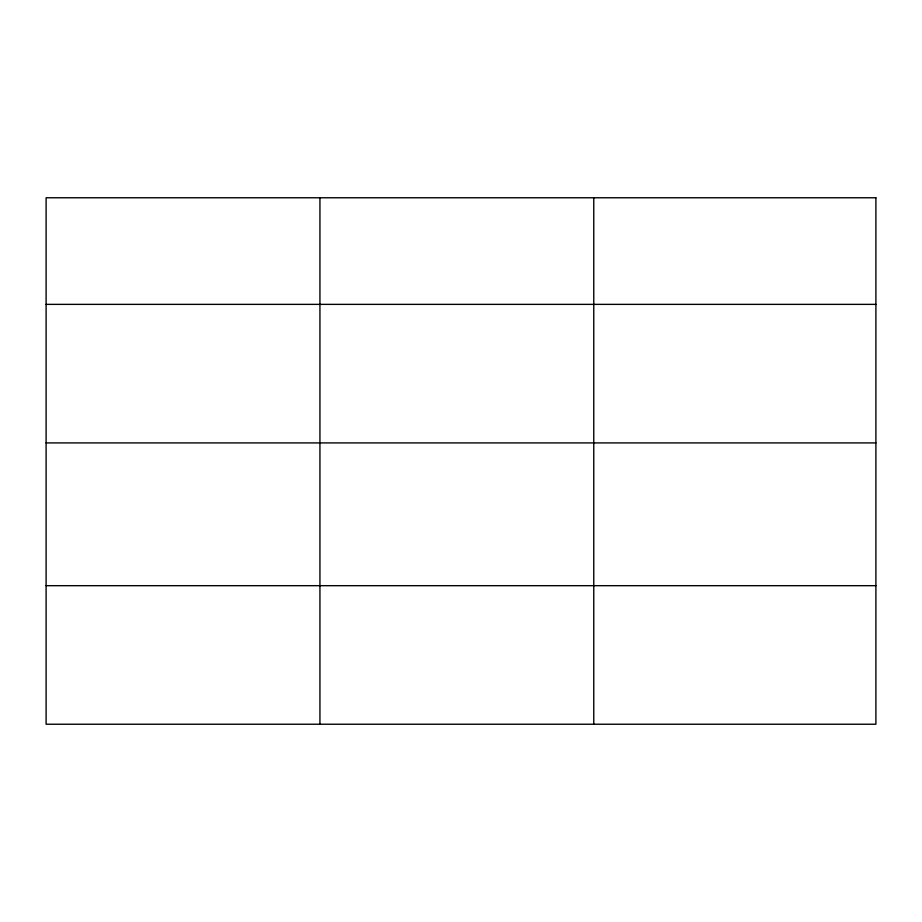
<?xml version="1.0" encoding="UTF-8"?>
<svg xmlns="http://www.w3.org/2000/svg" width="922" height="922" viewBox="0 0 922 922"><rect width="100%" height="100%" fill="white"/><g stroke="black" fill="none" stroke-linecap="round" stroke-linejoin="round"><path stroke-width="1.38" d="M46.1 304.364L875.9 304.364M46.1 442.917L875.9 442.917M46.1 585.677L875.9 585.677M593.768 197.769L593.768 724.231M319.934 197.769L319.934 724.231M875.9 197.769L46.1 197.769L46.1 724.231L875.9 724.231L875.9 197.769"/></g></svg>
